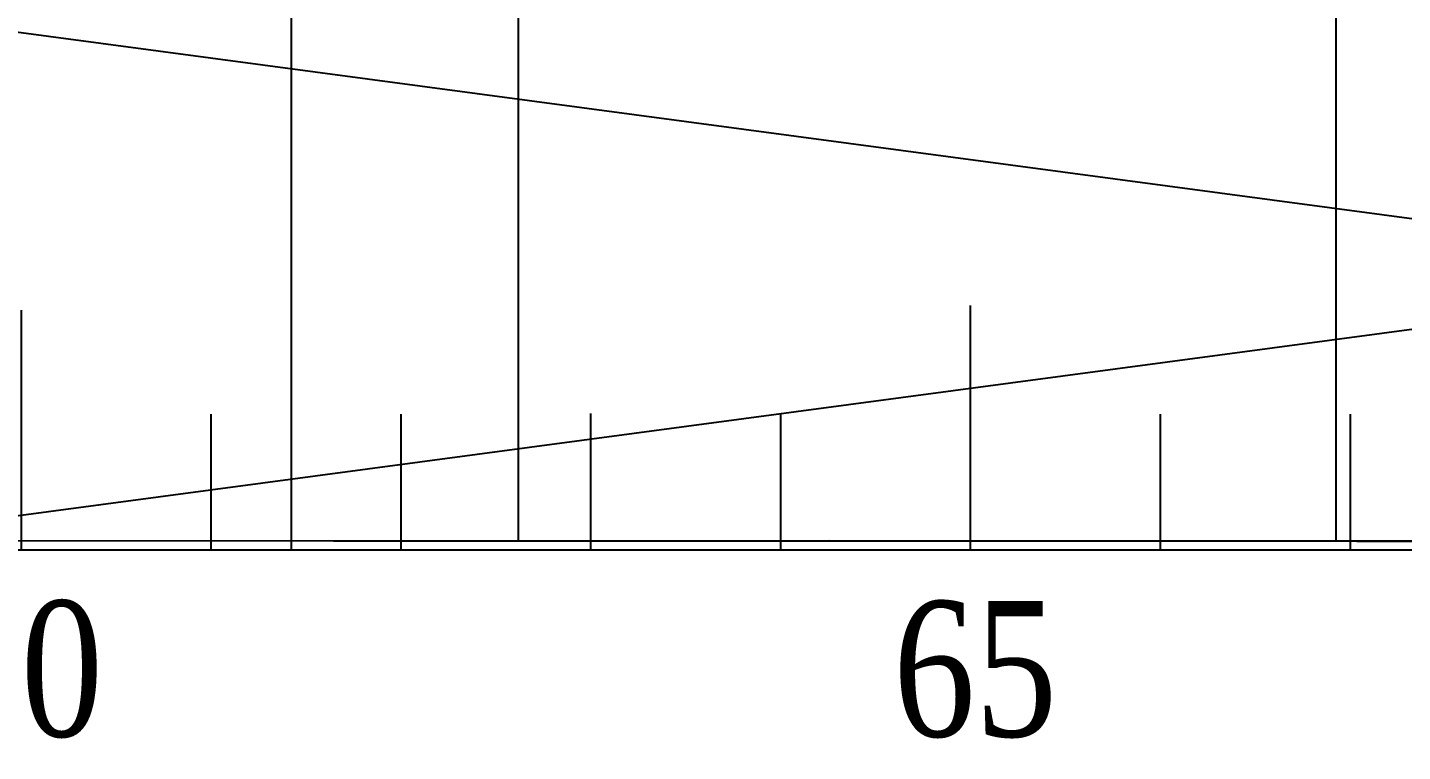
# Model space of a CAD drawing. Header units: millimetres. Extents: x -4 to 3776, y -4 to 4079.
# Drawn here: x 240.48 to 265.83, y 432.74 to 446.09 of the extents above; entities that cross this region are included whole.
import ezdxf
from ezdxf import colors
from ezdxf.entities.mleader import LeaderData, LeaderLine
from ezdxf.math import Vec2, Vec3

# ---------------------------------------------------------------- set-up
doc = ezdxf.new("R2010")
doc.units = ezdxf.units.MM
doc.linetypes.add('ACAD_ISO04W100', pattern=[30, 24, -3, 0, -3])
for name, color, linetype in [('BK_kedu', 255, 'Continuous'), ('EDGE', 7, 'Continuous'), ('ERDB', 7, 'Continuous'), ('ROTATEDREFERENCEFRAME', 7, 'Continuous')]:
    doc.layers.add(name, color=color, linetype=linetype)
doc.layers.add('刻度', color=3, linetype='ACAD_ISO04W100', lineweight=13)
doc.styles.add('ROMANC', font='ROMANC.shx', dxfattribs={"width": 0.8, "bigfont": 'HZDX.shx'})
doc.styles.get("Standard").update_dxf_attribs({"font": 'arial.ttf'})

# ---------------------------------------------------------------- blocks, each defined once
blk = doc.blocks.new('BK_0.7')
at = {"color": 4, "lineweight": 25}
for p, q in [((0, 0), (0, 4.414)), ((17.5, 0), (17.5, 4.5)), ((3.5, 0), (3.5, 2.5)), ((7, 0), (7, 2.5)), ((10.5, 0), (10.5, 2.511)), ((14, 0), (14, 2.5)), ((0, 0), (3.5, 0)), ((3.5, 0), (7, 0)), ((7, 0), (10.5, 0)), ((10.5, 0), (14, 0)), ((14, 0), (17.5, 0))]:
    blk.add_line(p, q, dxfattribs=at)
blk = doc.blocks.new('*U319')
at = {"layer": '刻度', "color": 4, "lineweight": 25}
blk.add_blockref('BK_0.7', (-8.75, -2.25), dxfattribs=at)
blk = doc.blocks.new('*U320')
at = {"layer": '刻度', "color": 0, "linetype": 'ByBlock', "lineweight": -2, "transparency": 16777216}
for p in [(140, 0), (157.5, 0)]:
    blk.add_blockref('*U319', p, dxfattribs=at)

msp = doc.modelspace()

# ---------------------------------------------------------------- linework, layer by layer
at = {"color": 4, "lineweight": 25}
for p, q in [((249.528, 466.828), (249.528, 436.623)), ((245.345, 455.472), (245.345, 436.46)), ((264.603, 447.351), (264.603, 436.619))]:
    msp.add_line(p, q, dxfattribs=at)
at = {"layer": 'EDGE', "color": 29}
for points in [[(236.726, 436.63), (246.128, 436.625), (255.55, 436.621), (264.993, 436.618), (274.453, 436.617), (283.923, 436.618), (293.398, 436.619), (302.872, 436.622)], [(236.726, 436.63), (246.128, 436.625), (255.55, 436.621), (264.993, 436.618), (274.453, 436.617), (283.923, 436.618), (293.398, 436.619), (302.872, 436.622)], [(236.741, 436.63), (246.144, 436.625), (255.565, 436.621), (265.009, 436.618), (274.468, 436.617), (283.938, 436.618), (293.413, 436.619), (302.888, 436.622)], [(236.741, 436.63), (246.144, 436.625), (255.565, 436.621), (265.009, 436.618), (274.468, 436.617), (283.938, 436.618), (293.413, 436.619), (302.888, 436.622)]]:
    msp.add_lwpolyline(points, dxfattribs=at)
at = {"layer": 'ERDB', "color": 4}
for p, q in [((236.888, 436.63), (310.388, 446.46)), ((236.888, 446.46), (310.388, 436.623))]:
    msp.add_line(p, q, dxfattribs=at)
for points in [[(292.013, 436.619), (283.149, 436.618), (273.638, 436.618), (264.126, 436.619), (255.263, 436.621)], [(292.013, 436.619), (283.149, 436.618), (273.638, 436.618), (264.126, 436.619), (255.263, 436.621)], [(264.126, 436.619), (255.263, 436.621)], [(297.609, 436.62), (289.997, 436.619), (281.134, 436.618), (271.622, 436.618), (262.111, 436.619)], [(297.609, 436.62), (289.997, 436.619), (281.134, 436.618), (271.622, 436.618), (262.111, 436.619)], [(297.609, 436.62), (289.997, 436.619), (281.134, 436.618), (271.622, 436.618), (262.111, 436.619)], [(292.013, 436.619), (283.149, 436.618), (273.638, 436.618), (264.126, 436.619)]]:
    msp.add_lwpolyline(points, dxfattribs=at)
at = {"layer": 'ROTATEDREFERENCEFRAME', "color": 255}
for p, q in [((38.372, 436.46), (708.372, 436.46)), ((38.372, 436.46), (708.372, 436.46)), ((38.372, 436.46), (708.372, 436.46)), ((38.388, 436.46), (708.388, 436.46))]:
    msp.add_line(p, q, dxfattribs=at)

# ---------------------------------------------------------------- block references
at = {"layer": '刻度', "color": 4, "lineweight": 25}
msp.add_blockref('*U320', (109.122, 438.71), dxfattribs=at)

# ---------------------------------------------------------------- texts
at = {"layer": '刻度', "color": 4, "lineweight": 25, "char_height": 2.5, "attachment_point": 1, "style": 'ROMANC'}
for s, insert in [('{\\fTimes New Roman|b0|i0|c0|p18;60}', (238.853, 435.517)), ('{\\fTimes New Roman|b0|i0|c0|p18;65}', (256.445, 435.517))]:
    msp.add_mtext_dynamic_manual_height_columns(s, width=3.91495, gutter_width=15, heights=[2.449], dxfattribs=dict(at, insert=insert))

# ---------------------------------------------------------------- leaders
at = {"layer": 'BK_kedu'}
ml = msp.add_multileader_mtext('Standard', dxfattribs=at)
ml.set_content('', color=256)
ml.set_leader_properties()
ml.build(insert=Vec2(0, 0))
ml.multileader.update_dxf_attribs({"text_right_attachment_type": 6, "dogleg_length": 0.36, "arrow_head_size": 0.18})
ctx = ml.context
ctx.base_point, ctx.char_height, ctx.arrow_head_size, ctx.landing_gap_size, ctx.plane_origin = Vec3(3775.999, 4079.328), 0.18, 0.18, 0.09, Vec3(3774.639, 4079.328)
ctx.right_attachment = 6
notes = []
notes.append((ctx, [(0, (0, 0, 0), (0, 0), (1, 0), 1, [])]))
ctx.mtext.insert, ctx.mtext.flow_direction = Vec3(3776.089, 4079.418), 5
for ctx, leaders in notes:
    for number, flags, end, landing, length, lines in leaders:
        leader = LeaderData()
        leader.index, (leader.has_last_leader_line, leader.has_dogleg_vector, leader.attachment_direction) = number, flags
        leader.last_leader_point, leader.dogleg_vector, leader.dogleg_length = Vec3(end), Vec3(landing), length
        for number, points, colour, breaks in lines:
            line = LeaderLine()
            line.index, line.vertices, line.color, line.breaks = number, Vec3.list(points), colors.encode_raw_color(colour), breaks
            leader.lines.append(line)
        ctx.leaders.append(leader)

doc.saveas('drawing.dxf')
